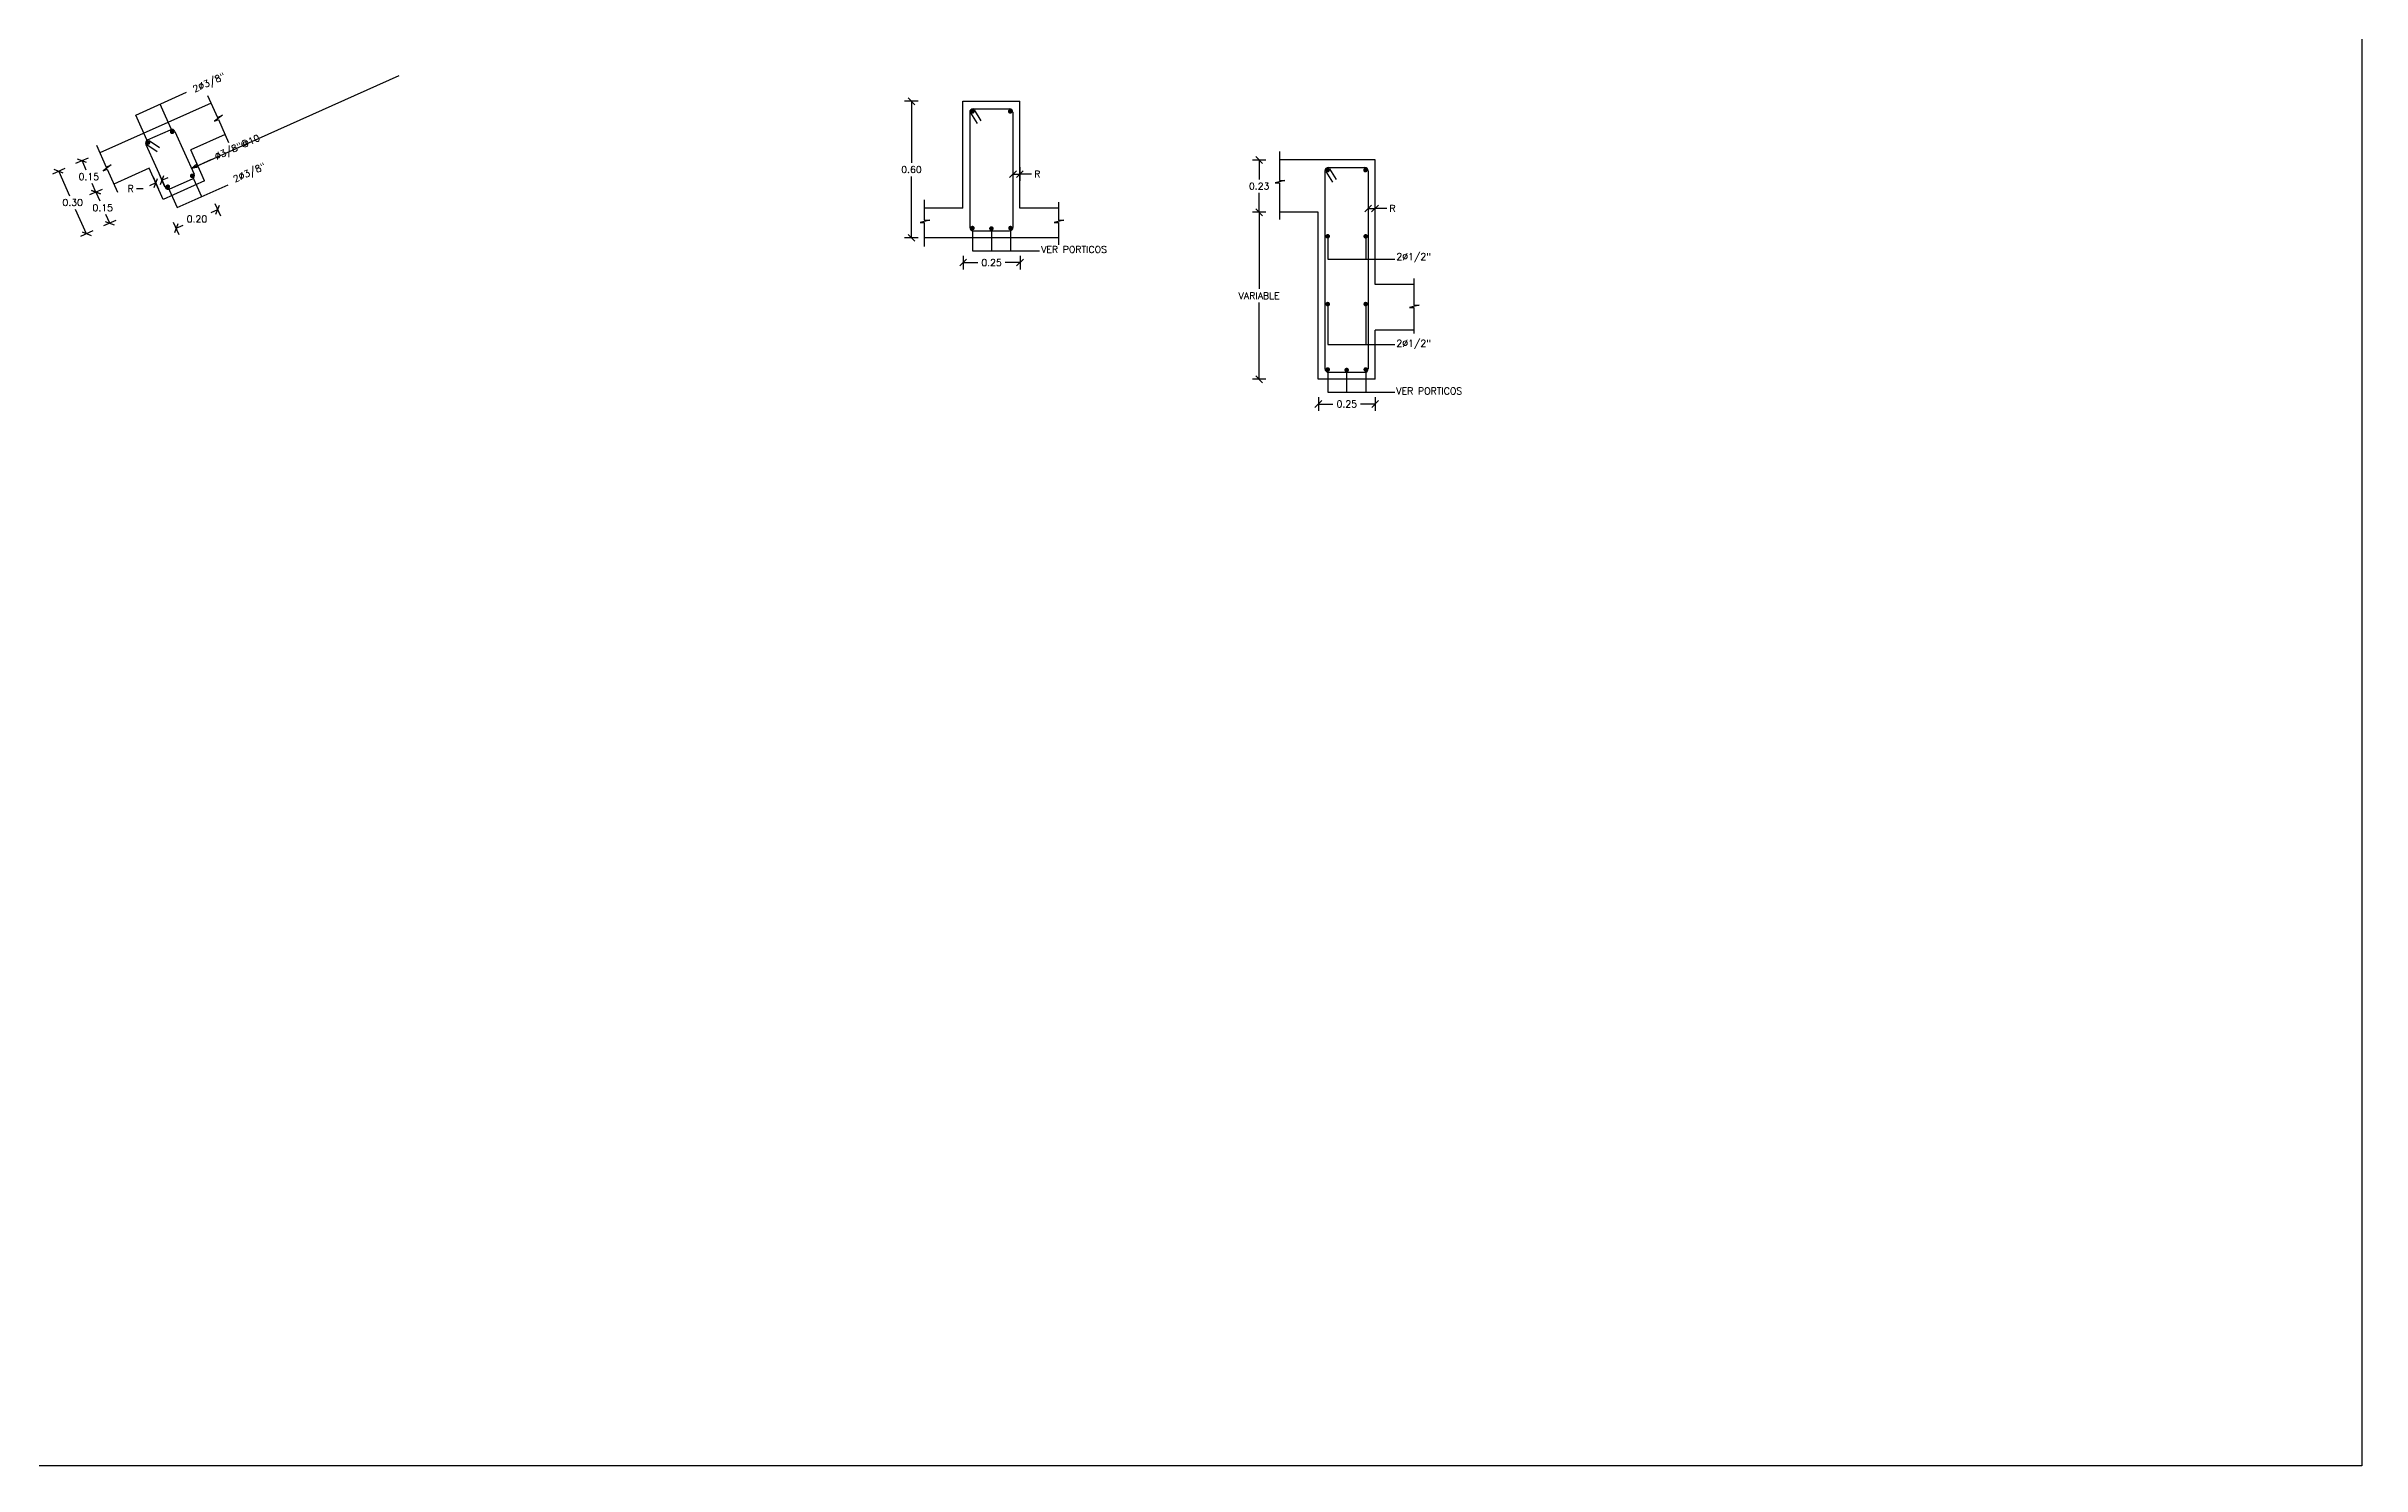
# Model space of a CAD drawing. Header units: metres. Extents: x -44 to 358, y -246 to 48.
# Drawn here: x 94.83 to 105, y 0 to 6.24 of the extents above; entities that cross this region are included whole.
import ezdxf

# ---------------------------------------------------------------- set-up
doc = ezdxf.new("R2010")
doc.units = ezdxf.units.M
doc.header["$LTSCALE"] = 0.3
doc.header["$PDMODE"] = 3
for name, color, linetype in [('ACERO', 5, 'Continuous'), ('BP', 3, 'Continuous'), ('DIMTEXTO', 4, 'Continuous')]:
    doc.layers.add(name, color=color, linetype=linetype)
doc.layers.add('BOVEDILLA', color=8, linetype='Continuous', lineweight=5)
doc.styles.add('RomanS', font='romans.shx')
doc.dimstyles.new('DIM-15', dxfattribs={"dimscale": 0.15, "dimtxt": 0.2, "dimasz": 0.2, "dimexe": 0.2, "dimexo": 0.1, "dimgap": 0.1, "dimtad": 0, "dimtih": 1, "dimtoh": 1, "dimzin": 0, "dimdsep": 46, "dimtxsty": 'RomanS', "dimblk1": 'OBLIQUE', "dimblk2": 'OBLIQUE', "dimsah": 1, "dimcen": 0.09, "dimclrd": 4, "dimclre": 4, "dimclrt": 4, "dimadec": 0, "dimazin": 0, "dimtfac": 1, "dimtofl": 0, "dimtmove": 1, "dimatfit": 3, "dimldrblk": 'OBLIQUE', "dimfxl": 0.2, "dimfxlon": 1, "dimtolj": 1, "dimtzin": 0, "dimarcsym": 0})

# ---------------------------------------------------------------- blocks, each defined once
blk = doc.blocks.new('_OBLIQUE')
at = {"color": 0, "linetype": 'ByBlock'}
blk.add_line((-0.5, -0.5), (0.5, 0.5), dxfattribs=at)
blk = doc.blocks.new('*D271')
at = {"layer": 'DEFPOINTS', "color": 0, "transparency": 16777216}
for p in [(98.854, 5.37), (99.104, 5.367), (99.104, 5.29)]:
    blk.add_point(p, dxfattribs=at)
at = {"layer": 'DIMTEXTO', "color": 4, "lineweight": -2, "transparency": 16777216}
for p, q in [((98.854, 5.32), (98.854, 5.26)), ((99.104, 5.32), (99.104, 5.26)), ((98.854, 5.29), (98.918, 5.29)), ((99.104, 5.29), (99.039, 5.29))]:
    blk.add_line(p, q, dxfattribs=at)
at = {"layer": 'DIMTEXTO', "color": 4, "lineweight": -2, "transparency": 16777216, "xscale": 0.03, "yscale": 0.03, "zscale": 0.03, "rotation": 180}
blk.add_blockref('_OBLIQUE', (98.854, 5.29), dxfattribs=at)
at = {"layer": 'DIMTEXTO', "color": 4, "lineweight": -2, "transparency": 16777216, "xscale": 0.03, "yscale": 0.03, "zscale": 0.03}
blk.add_blockref('_OBLIQUE', (99.104, 5.29), dxfattribs=at)
at = {"layer": 'DIMTEXTO', "color": 4, "transparency": 16777216, "insert": (98.979, 5.29), "char_height": 0.03, "attachment_point": 5, "style": 'RomanS'}
blk.add_mtext('\\A1;0.25', dxfattribs=at)
blk = doc.blocks.new('*D272')
at = {"layer": 'DEFPOINTS', "color": 0, "transparency": 16777216}
for p in [(99.073, 5.735), (99.103, 5.735), (99.103, 5.679)]:
    blk.add_point(p, dxfattribs=at)
at = {"layer": 'DIMTEXTO', "color": 4, "lineweight": -2, "transparency": 16777216}
for p, q in [((99.073, 5.709), (99.073, 5.649)), ((99.103, 5.709), (99.103, 5.649)), ((99.073, 5.679), (99.103, 5.679)), ((99.155, 5.679), (99.103, 5.679))]:
    blk.add_line(p, q, dxfattribs=at)
at = {"layer": 'DIMTEXTO', "color": 4, "lineweight": -2, "transparency": 16777216, "xscale": 0.03, "yscale": 0.03, "zscale": 0.03, "rotation": 180}
blk.add_blockref('_OBLIQUE', (99.073, 5.679), dxfattribs=at)
at = {"layer": 'DIMTEXTO', "color": 4, "lineweight": -2, "transparency": 16777216, "xscale": 0.03, "yscale": 0.03, "zscale": 0.03}
blk.add_blockref('_OBLIQUE', (99.103, 5.679), dxfattribs=at)
at = {"layer": 'DIMTEXTO', "color": 4, "transparency": 16777216, "insert": (99.18, 5.679), "char_height": 0.03, "attachment_point": 5, "style": 'RomanS'}
blk.add_mtext('\\A1;R', dxfattribs=at)
blk = doc.blocks.new('*D278')
at = {"layer": 'DEFPOINTS', "color": 0, "transparency": 16777216}
for p in [(98.683, 5.999), (98.627, 5.399), (98.695, 5.399)]:
    blk.add_point(p, dxfattribs=at)
at = {"layer": 'DIMTEXTO', "color": 4, "lineweight": -2, "transparency": 16777216}
for p, q in [((98.657, 5.999), (98.597, 5.999)), ((98.627, 5.999), (98.627, 5.729)), ((98.627, 5.399), (98.627, 5.669)), ((98.657, 5.399), (98.597, 5.399))]:
    blk.add_line(p, q, dxfattribs=at)
at = {"layer": 'DIMTEXTO', "color": 4, "lineweight": -2, "transparency": 16777216, "xscale": 0.03, "yscale": 0.03, "zscale": 0.03}
for p, rotation in [((98.627, 5.999), 90), ((98.627, 5.399), 270)]:
    blk.add_blockref('_OBLIQUE', p, dxfattribs=dict(at, rotation=rotation))
at = {"layer": 'DIMTEXTO', "color": 4, "transparency": 16777216, "insert": (98.627, 5.699), "char_height": 0.03, "attachment_point": 5, "style": 'RomanS'}
blk.add_mtext('\\A1;0.60', dxfattribs=at)
blk = doc.blocks.new('*D279')
at = {"layer": 'DEFPOINTS', "color": 0, "transparency": 16777216}
for p in [(100.415, 4.748), (100.665, 4.745), (100.665, 4.668)]:
    blk.add_point(p, dxfattribs=at)
at = {"layer": 'DIMTEXTO', "color": 4, "lineweight": -2, "transparency": 16777216}
for p, q in [((100.415, 4.698), (100.415, 4.638)), ((100.665, 4.698), (100.665, 4.638)), ((100.415, 4.668), (100.479, 4.668)), ((100.665, 4.668), (100.601, 4.668))]:
    blk.add_line(p, q, dxfattribs=at)
at = {"layer": 'DIMTEXTO', "color": 4, "lineweight": -2, "transparency": 16777216, "xscale": 0.03, "yscale": 0.03, "zscale": 0.03, "rotation": 180}
blk.add_blockref('_OBLIQUE', (100.415, 4.668), dxfattribs=at)
at = {"layer": 'DIMTEXTO', "color": 4, "lineweight": -2, "transparency": 16777216, "xscale": 0.03, "yscale": 0.03, "zscale": 0.03}
blk.add_blockref('_OBLIQUE', (100.665, 4.668), dxfattribs=at)
at = {"layer": 'DIMTEXTO', "color": 4, "transparency": 16777216, "insert": (100.54, 4.668), "char_height": 0.03, "attachment_point": 5, "style": 'RomanS'}
blk.add_mtext('\\A1;0.25', dxfattribs=at)
blk = doc.blocks.new('*D280')
at = {"layer": 'DEFPOINTS', "color": 0, "transparency": 16777216}
for p in [(100.634, 5.584), (100.664, 5.584), (100.664, 5.528)]:
    blk.add_point(p, dxfattribs=at)
at = {"layer": 'DIMTEXTO', "color": 4, "lineweight": -2, "transparency": 16777216}
for p, q in [((100.634, 5.558), (100.634, 5.498)), ((100.634, 5.528), (100.664, 5.528)), ((100.664, 5.558), (100.664, 5.498)), ((100.716, 5.528), (100.664, 5.528))]:
    blk.add_line(p, q, dxfattribs=at)
at = {"layer": 'DIMTEXTO', "color": 4, "lineweight": -2, "transparency": 16777216, "xscale": 0.03, "yscale": 0.03, "zscale": 0.03, "rotation": 180}
blk.add_blockref('_OBLIQUE', (100.634, 5.528), dxfattribs=at)
at = {"layer": 'DIMTEXTO', "color": 4, "lineweight": -2, "transparency": 16777216, "xscale": 0.03, "yscale": 0.03, "zscale": 0.03}
blk.add_blockref('_OBLIQUE', (100.664, 5.528), dxfattribs=at)
at = {"layer": 'DIMTEXTO', "color": 4, "transparency": 16777216, "insert": (100.741, 5.528), "char_height": 0.03, "attachment_point": 5, "style": 'RomanS'}
blk.add_mtext('\\A1;R', dxfattribs=at)
blk = doc.blocks.new('*D281')
at = {"layer": 'DEFPOINTS', "color": 0, "transparency": 16777216}
for p in [(100.245, 5.741), (100.155, 5.511), (100.245, 5.511)]:
    blk.add_point(p, dxfattribs=at)
at = {"layer": 'DIMTEXTO', "color": 4, "lineweight": -2, "transparency": 16777216}
for p, q in [((100.185, 5.741), (100.125, 5.741)), ((100.155, 5.741), (100.155, 5.656)), ((100.155, 5.511), (100.155, 5.596)), ((100.185, 5.511), (100.125, 5.511))]:
    blk.add_line(p, q, dxfattribs=at)
at = {"layer": 'DIMTEXTO', "color": 4, "lineweight": -2, "transparency": 16777216, "xscale": 0.03, "yscale": 0.03, "zscale": 0.03}
for p, rotation in [((100.155, 5.741), 90), ((100.155, 5.511), 270)]:
    blk.add_blockref('_OBLIQUE', p, dxfattribs=dict(at, rotation=rotation))
at = {"layer": 'DIMTEXTO', "color": 4, "transparency": 16777216, "insert": (100.155, 5.626), "char_height": 0.03, "attachment_point": 5, "style": 'RomanS'}
blk.add_mtext('\\A1;0.23', dxfattribs=at)
blk = doc.blocks.new('*D531')
at = {"layer": 'BOVEDILLA', "color": 4, "lineweight": -2, "transparency": 16777216}
for p, q in [((100.185, 5.511), (100.125, 5.511)), ((100.155, 5.511), (100.155, 5.174)), ((100.155, 4.777), (100.155, 5.114)), ((100.185, 4.777), (100.125, 4.777))]:
    blk.add_line(p, q, dxfattribs=at)
at = {"layer": 'DEFPOINTS', "color": 0, "transparency": 16777216}
for p in [(100.245, 5.511), (100.155, 4.777), (100.414, 4.777)]:
    blk.add_point(p, dxfattribs=at)
at = {"layer": 'BOVEDILLA', "color": 4, "lineweight": -2, "transparency": 16777216, "xscale": 0.03, "yscale": 0.03, "zscale": 0.03}
for p, rotation in [((100.155, 5.511), 90), ((100.155, 4.777), 270)]:
    blk.add_blockref('_OBLIQUE', p, dxfattribs=dict(at, rotation=rotation))
at = {"layer": 'BOVEDILLA', "color": 4, "transparency": 16777216, "insert": (100.155, 5.144), "char_height": 0.03, "attachment_point": 5, "style": 'RomanS'}
blk.add_mtext('\\A1;VARIABLE', dxfattribs=at)
blk = doc.blocks.new('*D273')
at = {"layer": 'DEFPOINTS', "color": 0, "transparency": 16777216}
for p in [(95.535, 5.62), (95.351, 5.541), (95.578, 5.522)]:
    blk.add_point(p, dxfattribs=at)
at = {"layer": 'DIMTEXTO', "color": 4, "lineweight": -2, "transparency": 16777216}
for p, q in [((95.578, 5.522), (95.548, 5.509)), ((95.566, 5.55), (95.591, 5.495)), ((95.383, 5.468), (95.408, 5.413)), ((95.396, 5.441), (95.426, 5.454))]:
    blk.add_line(p, q, dxfattribs=at)
at = {"layer": 'DIMTEXTO', "color": 4, "lineweight": -2, "transparency": 16777216, "xscale": 0.03, "yscale": 0.03, "zscale": 0.03}
for p, rotation in [((95.578, 5.522), 24.10059733707167), ((95.396, 5.441), 204.1005973370717)]:
    blk.add_blockref('_OBLIQUE', p, dxfattribs=dict(at, rotation=rotation))
at = {"layer": 'DIMTEXTO', "color": 4, "transparency": 16777216, "insert": (95.487, 5.482), "char_height": 0.03, "attachment_point": 5, "style": 'RomanS'}
blk.add_mtext('\\A1;0.20', dxfattribs=at)
blk = doc.blocks.new('*D274')
at = {"layer": 'DEFPOINTS', "color": 0, "transparency": 16777216}
for p in [(95.31, 5.703), (95.283, 5.691), (95.306, 5.64)]:
    blk.add_point(p, dxfattribs=at)
at = {"layer": 'DIMTEXTO', "color": 4, "lineweight": -2, "transparency": 16777216}
for p, q in [((95.221, 5.615), (95.251, 5.615)), ((95.306, 5.64), (95.279, 5.628)), ((95.294, 5.667), (95.318, 5.613)), ((95.321, 5.679), (95.345, 5.625)), ((95.333, 5.652), (95.361, 5.664))]:
    blk.add_line(p, q, dxfattribs=at)
at = {"layer": 'DIMTEXTO', "color": 4, "lineweight": -2, "transparency": 16777216, "xscale": 0.03, "yscale": 0.03, "zscale": 0.03}
for p, rotation in [((95.306, 5.64), 24.10059733707164), ((95.333, 5.652), 204.1005973370717)]:
    blk.add_blockref('_OBLIQUE', p, dxfattribs=dict(at, rotation=rotation))
at = {"layer": 'DIMTEXTO', "color": 4, "transparency": 16777216, "insert": (95.196, 5.615), "char_height": 0.03, "attachment_point": 5, "style": 'RomanS'}
blk.add_mtext('\\A1;R', dxfattribs=at)
blk = doc.blocks.new('*D530')
at = {"layer": 'DEFPOINTS', "color": 0, "transparency": 16777216}
for p in [(94.982, 5.737), (95.061, 5.772), (95.122, 5.635)]:
    blk.add_point(p, dxfattribs=at)
at = {"layer": 'DIMTEXTO', "color": 4, "lineweight": -2, "transparency": 16777216}
for p, q in [((95.009, 5.749), (94.954, 5.725)), ((94.982, 5.737), (94.999, 5.698)), ((95.07, 5.612), (95.015, 5.588)), ((95.043, 5.6), (95.026, 5.638))]:
    blk.add_line(p, q, dxfattribs=at)
at = {"layer": 'DIMTEXTO', "color": 4, "lineweight": -2, "transparency": 16777216, "xscale": 0.03, "yscale": 0.03, "zscale": 0.03}
for p, rotation in [((94.982, 5.737), 114.1005973370719), ((95.043, 5.6), 294.1005973370719)]:
    blk.add_blockref('_OBLIQUE', p, dxfattribs=dict(at, rotation=rotation))
at = {"layer": 'DIMTEXTO', "color": 4, "transparency": 16777216, "insert": (95.012, 5.668), "char_height": 0.03, "attachment_point": 5, "style": 'RomanS'}
blk.add_mtext('\\A1;0.15', dxfattribs=at)
blk = doc.blocks.new('*D903')
at = {"layer": 'DEFPOINTS', "color": 0, "ltscale": 0.2, "transparency": 16777216}
for p in [(95.122, 5.635), (95.338, 5.568), (95.104, 5.463)]:
    blk.add_point(p, dxfattribs=at)
at = {"layer": 'DIMTEXTO', "color": 4, "lineweight": -2, "ltscale": 0.2, "transparency": 16777216}
for p, q in [((95.07, 5.612), (95.015, 5.588)), ((95.043, 5.6), (95.06, 5.561)), ((95.104, 5.463), (95.087, 5.501)), ((95.131, 5.475), (95.077, 5.451))]:
    blk.add_line(p, q, dxfattribs=at)
at = {"layer": 'DIMTEXTO', "color": 4, "lineweight": -2, "ltscale": 0.2, "transparency": 16777216, "xscale": 0.03, "yscale": 0.03, "zscale": 0.03}
for p, rotation in [((95.043, 5.6), 114.1005973370719), ((95.104, 5.463), 294.1005973370719)]:
    blk.add_blockref('_OBLIQUE', p, dxfattribs=dict(at, rotation=rotation))
at = {"layer": 'DIMTEXTO', "color": 4, "ltscale": 0.2, "transparency": 16777216, "insert": (95.073, 5.531), "char_height": 0.03, "attachment_point": 5, "style": 'RomanS'}
blk.add_mtext('\\A1;0.15', dxfattribs=at)
blk = doc.blocks.new('*D1789')
at = {"layer": 'DEFPOINTS', "color": 0, "transparency": 16777216}
for p in [(95.061, 5.772), (94.88, 5.691), (95.338, 5.568)]:
    blk.add_point(p, dxfattribs=at)
at = {"layer": 'DIMTEXTO', "color": 4, "lineweight": -2, "transparency": 16777216}
for p, q in [((94.907, 5.703), (94.852, 5.679)), ((94.88, 5.691), (94.927, 5.584)), ((95.002, 5.417), (94.954, 5.524)), ((95.029, 5.43), (94.975, 5.405))]:
    blk.add_line(p, q, dxfattribs=at)
at = {"layer": 'DIMTEXTO', "color": 4, "lineweight": -2, "transparency": 16777216, "xscale": 0.03, "yscale": 0.03, "zscale": 0.03}
for p, rotation in [((94.88, 5.691), 114.1005973370719), ((95.002, 5.417), 294.1005973370719)]:
    blk.add_blockref('_OBLIQUE', p, dxfattribs=dict(at, rotation=rotation))
at = {"layer": 'DIMTEXTO', "color": 4, "transparency": 16777216, "insert": (94.941, 5.554), "char_height": 0.03, "attachment_point": 5, "style": 'RomanS'}
blk.add_mtext('\\A1;0.30', dxfattribs=at)

msp = doc.modelspace()

# ---------------------------------------------------------------- linework, layer by layer
at = {"color": 1}
for p, q in [((95.5491418, 5.9907194), (95.0608741, 5.7723006)), ((98.8533115, 5.5294202), (98.8533115, 5.9994202)), ((98.8533115, 5.9994202), (99.1033115, 5.9994202)), ((99.1033115, 5.5294202), (99.1033115, 5.9994202)), ((95.6104345, 5.8538135), (95.4597032, 5.7863863)), ((95.2771372, 5.7047183), (95.1221251, 5.6353761)), ((95.3383882, 5.5677938), (95.2771372, 5.7047183)), ((95.5209542, 5.6494618), (95.4597032, 5.7863863)), ((100.6644118, 5.7413345), (100.244597, 5.7413345)), ((100.6644118, 5.1933303), (100.6644118, 5.7413345)), ((95.5209542, 5.6494618), (95.3383882, 5.5677938)), ((98.8533115, 5.5294202), (98.6834966, 5.5294202)), ((99.2731263, 5.5294202), (99.1033115, 5.5294202)), ((100.4144118, 5.5113345), (100.244597, 5.5113345)), ((100.4144118, 4.7774477), (100.4144118, 5.5113345)), ((98.8533115, 5.3994202), (98.6834966, 5.3994202)), ((99.1033115, 5.3994202), (98.8533115, 5.3994202)), ((99.2731263, 5.3994202), (99.1033115, 5.3994202)), ((100.8342267, 5.1933303), (100.6644118, 5.1933303)), ((100.6644118, 4.7774477), (100.6644118, 4.9933303)), ((100.8342267, 4.9933303), (100.6644118, 4.9933303)), ((100.6644118, 4.7774477), (100.4144118, 4.7774477))]:
    msp.add_line(p, q, dxfattribs=at)
at = {"layer": 'ACERO'}
for p, q in [((98.8830064, 5.9510001), (98.8830064, 5.4444202)), ((98.8867084, 5.9486128), (98.9157616, 5.9015198)), ((98.8980064, 5.9660001), (99.0576861, 5.9660001)), ((98.9025077, 5.9610199), (98.9315609, 5.913927)), ((99.0726861, 5.9510001), (99.0726861, 5.4444202)), ((95.2627645, 5.8095692), (95.3471193, 5.6209968)), ((95.2671185, 5.8089016), (95.3128691, 5.7777773)), ((95.2703318, 5.8293867), (95.3704507, 5.8741733)), ((95.2764743, 5.8266787), (95.3222249, 5.7955544)), ((95.3902682, 5.866606), (95.4746231, 5.6780336)), ((100.4591068, 5.7079145), (100.6187864, 5.7079145)), ((100.463608, 5.7029343), (100.4926612, 5.6558413)), ((95.3673615, 5.6136194), (95.4674804, 5.658406)), ((100.4441068, 5.6929145), (100.4441068, 4.8224477)), ((100.4478087, 5.6905271), (100.4768619, 5.6434342)), ((100.6337864, 5.6929145), (100.6337864, 4.8224477)), ((98.8984716, 5.4294202), (99.0581513, 5.4294202)), ((100.459572, 4.8074477), (100.6192517, 4.8074477))]:
    msp.add_line(p, q, dxfattribs=at)
at = {"layer": 'ACERO', "const_width": 0.01}
for points in [[(98.8898478, 5.9545962, 1), (98.8998478, 5.9545962, 1)], [(99.0559138, 5.9544991, 1), (99.0659138, 5.9544991, 1)], [(95.267541, 5.8156453, 1), (95.2766693, 5.8197287, 1)], [(95.3735292, 5.8629511, 1), (95.3826575, 5.8670345, 1)], [(100.4509481, 5.6965105, 1), (100.4609481, 5.6965105, 1)], [(100.6170141, 5.6964135, 1), (100.6270141, 5.6964135, 1)], [(95.3546237, 5.621645, 1), (95.363752, 5.6257284, 1)], [(95.461331, 5.6693787, 1), (95.4704593, 5.6734621, 1)], [(98.8901213, 5.4419475, 1), (98.9001213, 5.4419475, 1)], [(98.9732813, 5.4396871, 1), (98.9832813, 5.4396871, 1)], [(99.0570185, 5.4419475, 1), (99.0670185, 5.4419475, 1)], [(100.4512217, 5.4055916, 1), (100.4612217, 5.4055916, 1)], [(100.6181189, 5.4055916, 1), (100.6281189, 5.4055916, 1)], [(100.4512217, 5.1074983, 1), (100.4612217, 5.1074983, 1)], [(100.6181189, 5.1074983, 1), (100.6281189, 5.1074983, 1)], [(100.4512217, 4.8199751, 1), (100.4612217, 4.8199751, 1)], [(100.5343817, 4.8177146, 1), (100.5443817, 4.8177146, 1)], [(100.6181189, 4.8199751, 1), (100.6281189, 4.8199751, 1)]]:
    msp.add_lwpolyline(points, format="xyb", close=True, dxfattribs=at)
at = {"layer": 'ACERO'}
for centre, radius, start, end in [((98.8980064, 5.9510001), 0.015, 90, 180), ((99.0576861, 5.9510001), 0.015, 0, 90), ((95.2764569, 5.8156943), 0.015, 114.10059734, 204.10059734), ((95.3765758, 5.8604809), 0.015, 24.10059734, 114.10059734), ((100.4591068, 5.6929145), 0.015, 90, 180), ((100.6187864, 5.6929145), 0.015, 0, 90), ((95.3612115, 5.628204), 0.0158282, 207.08671638, 292.86417024), ((95.461957, 5.6715295), 0.0142385, 292.82527846, 27.18071859), ((98.8988132, 5.4452447), 0.0158282, 182.98611904, 268.7635729), ((99.0584682, 5.4436551), 0.0142385, 268.72468112, 3.08012126), ((100.4599135, 4.8232723), 0.0158282, 182.98611904, 268.7635729), ((100.6195686, 4.8216827), 0.0142385, 268.72468112, 3.08012126)]:
    msp.add_arc(centre, radius, start, end, dxfattribs=at)
at = {"layer": 'BP', "ltscale": 8}
msp.add_lwpolyline([(55, 37.6335309), (105, 37.6335309), (105, 0), (55, 0)], close=True, dxfattribs=at)
msp.add_lwpolyline([(55, 37.6335309), (105, 37.6335309), (105, 0), (55, 0)], close=True, dxfattribs=at)
at = {"layer": 'BP'}
for points in [[(95.5341542, 6.0242236), (95.5769751, 5.928499), (95.598673, 5.9382052), (95.5638375, 5.9114998), (95.5811625, 5.9192499), (95.6263578, 5.8182174)], [(95.0458865, 5.8058048), (95.0887074, 5.7100801), (95.1104053, 5.7197864), (95.0755698, 5.693081), (95.0928949, 5.7008311), (95.1380901, 5.5997986)], [(95.0458865, 5.8058048), (95.0887074, 5.7100801), (95.1104053, 5.7197864), (95.0755698, 5.693081), (95.0928949, 5.7008311), (95.1380901, 5.5997986)], [(100.244597, 5.7780382), (100.244597, 5.6505348), (100.2683669, 5.6505348), (100.2256632, 5.6403821), (100.2446426, 5.6403821), (100.2446426, 5.4791046)], [(100.244597, 5.7780382), (100.244597, 5.6505348), (100.2683669, 5.6505348), (100.2256632, 5.6403821), (100.2446426, 5.6403821), (100.2446426, 5.4791046)], [(98.6834966, 5.5661239), (98.6834966, 5.476258), (98.7072665, 5.476258), (98.6645628, 5.4661053), (98.6835423, 5.4661053), (98.6835423, 5.3604248)], [(98.6834966, 5.5661239), (98.6834966, 5.476258), (98.7072665, 5.476258), (98.6645628, 5.4661053), (98.6835423, 5.4661053), (98.6835423, 5.3604248)], [(99.2731263, 5.5563384), (99.2731263, 5.4760219), (99.2968963, 5.4760219), (99.2541925, 5.4658691), (99.273172, 5.4658691), (99.273172, 5.3681164)], [(99.2731263, 5.5563384), (99.2731263, 5.4760219), (99.2968963, 5.4760219), (99.2541925, 5.4658691), (99.273172, 5.4658691), (99.273172, 5.3681164)], [(100.8342267, 5.2202486), (100.8342267, 5.1022944), (100.8579966, 5.1022944), (100.8152929, 5.0921417), (100.8342724, 5.0921417), (100.8342724, 4.9779049)], [(100.8342267, 5.2202486), (100.8342267, 5.1022944), (100.8579966, 5.1022944), (100.8152929, 5.0921417), (100.8342724, 5.0921417), (100.8342724, 4.9779049)]]:
    msp.add_lwpolyline(points, dxfattribs=at)
at = {"layer": 'DIMTEXTO', "linetype": 'Continuous'}
for points in [[(95.2728136, 5.8167733), (95.2182624, 5.9387207), (95.4418564, 6.0387419)], [(95.3795209, 5.8645071), (95.3249696, 5.9864545)], [(95.3591879, 5.6236867), (95.4000579, 5.532323), (95.6236519, 5.6323442)], [(95.4658951, 5.6714204), (95.5067652, 5.5800568)], [(98.8951213, 5.4419475), (98.8951213, 5.3418591), (99.1900673, 5.3418591)], [(98.9782813, 5.4396871), (98.9782813, 5.3418591)], [(99.0620185, 5.4419475), (99.0620185, 5.3418591)], [(100.4562217, 5.4055916), (100.4562217, 5.3055033), (100.7511677, 5.3055033)], [(100.6231189, 5.4055916), (100.6231189, 5.3055033)], [(100.4562217, 5.1074983), (100.4562217, 4.9291577), (100.7511677, 4.9291577)], [(100.6231189, 5.1074983), (100.6231189, 4.9291577)], [(100.4562217, 4.8199751), (100.4562217, 4.7198867), (100.7511677, 4.7198867)], [(100.5393817, 4.8177146), (100.5393817, 4.7198867)], [(100.6231189, 4.8199751), (100.6231189, 4.7198867)]]:
    msp.add_lwpolyline(points, dxfattribs=at)

# ---------------------------------------------------------------- texts
at = {"layer": 'DIMTEXTO', "char_height": 0.03, "attachment_point": 4, "rotation": 24.10059734, "style": 'RomanS'}
for s, insert in [('2%%C3/8"', (95.472793, 6.0462422)), ('%%C3/8"@10', (95.5691813, 5.7503043)), ('2%%C3/8"', (95.6498631, 5.6504081))]:
    msp.add_mtext(s, dxfattribs=dict(at, insert=insert))
at = {"layer": 'DIMTEXTO', "char_height": 0.03, "attachment_point": 4, "style": 'RomanS'}
for s, insert in [('VER PORTICOS', (99.1966609, 5.3476453)), ('2%%C1/2"', (100.7580757, 5.3112895)), ('2%%C1/2"', (100.7580757, 4.9302652)), ('VER PORTICOS', (100.7577612, 4.7256729))]:
    msp.add_mtext(s, dxfattribs=dict(at, insert=insert))

# ---------------------------------------------------------------- dimensions: what is measured, and where the dimension line sits
at = {"layer": 'BOVEDILLA'}
dim = msp.add_linear_dim(base=(100.1554906, 4.7774477), p1=(100.244597, 5.5113345), p2=(100.4144118, 4.7774477), angle=90, text='VARIABLE', dimstyle='DIM-15', dxfattribs=at)
dim.commit()
dim.dimension.update_dxf_attribs({"geometry": '*D531', "text_midpoint": (100.1554906, 5.1443911)})
at = {"layer": 'DIMTEXTO'}
for base, p1, p2, angle, picture, middle in [((98.6265959, 5.3994202), (98.6834966, 5.9994202), (98.6950499, 5.3994202), 90, '*D278', (98.6265959, 5.6994202)), ((94.8796088, 5.6912144), (95.3383882, 5.5677938), (95.0608741, 5.7723006), 114.10059734, '*D1789', (94.9408598, 5.5542899)), ((94.9815485, 5.7368155), (95.1221251, 5.6353761), (95.0608741, 5.7723006), 114.10059734, '*D530', (95.012174, 5.6683533)), ((100.1554906, 5.5113345), (100.244597, 5.7413345), (100.244597, 5.5113345), 90, '*D281', (100.1554906, 5.6263345)), ((95.5782934, 5.5224211), (95.3508785, 5.5410114), (95.5346549, 5.6199735), 24.10059734, '*D273', (95.4870104, 5.4815871))]:
    dim = msp.add_linear_dim(base=base, p1=p1, p2=p2, angle=angle, dimstyle='DIM-15', dxfattribs=at)
    dim.commit()
    dim.dimension.update_dxf_attribs({"geometry": picture, "text_midpoint": middle})
dim = msp.add_linear_dim(base=(95.3061235, 5.6399203), p1=(95.3103003, 5.7033045), p2=(95.2831938, 5.6911789), angle=204.10059734, text='R', dimstyle='DIM-15', dxfattribs=at)
dim.commit()
dim.dimension.update_dxf_attribs({"geometry": '*D274', "text_midpoint": (95.2521125, 5.6232072), "dimtype": 160})
for base, p1, p2, picture, middle in [((99.1033115, 5.6792086), (99.0726861, 5.7353621), (99.1033115, 5.7353621), '*D272', (99.1801371, 5.6964376)), ((100.6644118, 5.528333), (100.6337864, 5.5844864), (100.6644118, 5.5844864), '*D280', (100.7412375, 5.545562))]:
    dim = msp.add_linear_dim(base=base, p1=p1, p2=p2, text='R', dimstyle='DIM-15', dxfattribs=at)
    dim.commit()
    dim.dimension.update_dxf_attribs({"geometry": picture, "text_midpoint": middle, "dimtype": 160})
at = {"layer": 'DIMTEXTO', "ltscale": 0.2}
dim = msp.add_linear_dim(base=(95.1040505, 5.4629665), p1=(95.1221251, 5.6353761), p2=(95.3383882, 5.5677938), angle=114.10059734, dimstyle='DIM-15', dxfattribs=at)
dim.commit()
dim.dimension.update_dxf_attribs({"geometry": '*D903', "text_midpoint": (95.073425, 5.5314288)})
at = {"layer": 'DIMTEXTO'}
for base, p1, p2, picture, middle in [((99.1037767, 5.2900397), (98.8537767, 5.3698721), (99.1037767, 5.3669078), '*D271', (98.9787767, 5.2900397)), ((100.664877, 4.6680673), (100.414877, 4.7478997), (100.664877, 4.7449354), '*D279', (100.539877, 4.6680673))]:
    dim = msp.add_linear_dim(base=base, p1=p1, p2=p2, dimstyle='DIM-15', dxfattribs=at)
    dim.commit()
    dim.dimension.update_dxf_attribs({"geometry": picture, "text_midpoint": middle})

# ---------------------------------------------------------------- leaders
at = {"layer": 'ACERO'}
msp.add_leader([(95.4628363, 5.7043825), (95.5522524, 5.7443813)], dimstyle='DIM-15', override={"dimldrblk": 'Open30'}, dxfattribs=at)

doc.saveas('drawing.dxf')
